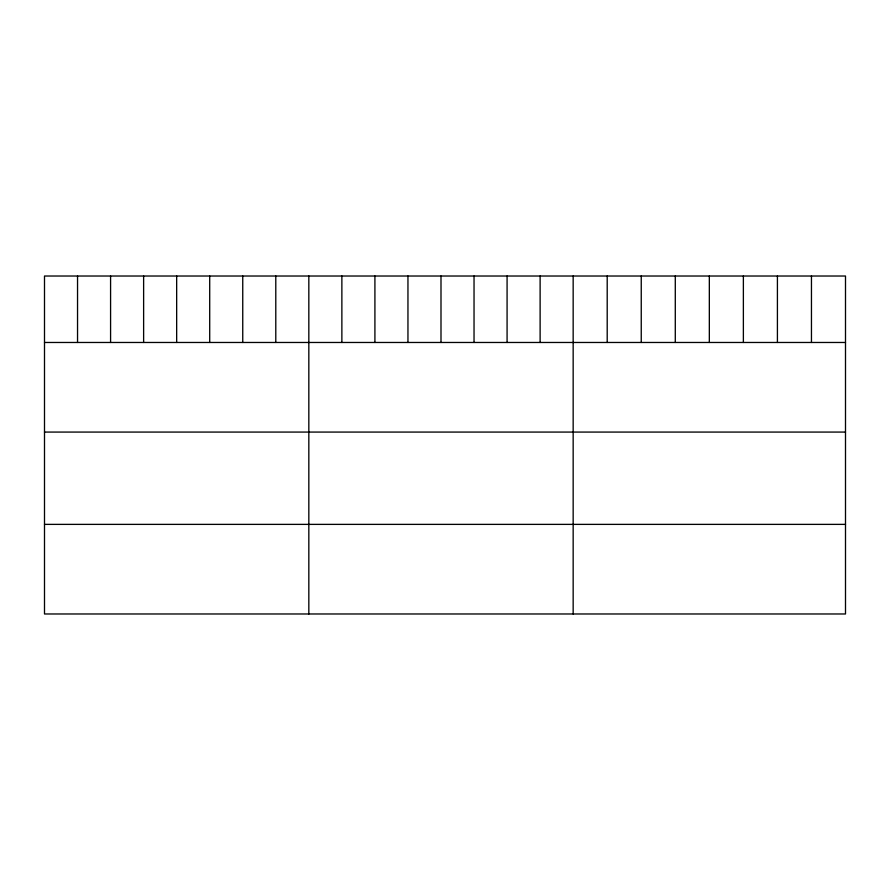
<?xml version="1.0" encoding="UTF-8"?>
<svg xmlns="http://www.w3.org/2000/svg" width="890" height="890" viewBox="0 0 890 890"><rect width="100%" height="100%" fill="white"/><g stroke="black" fill="none" stroke-linecap="round" stroke-linejoin="round"><path stroke-width="1.33" d="M845.5 342.472L845.5 613.978L44.5 613.978L44.5 276.022L845.5 276.022L845.5 342.472L44.5 342.472M44.5 432.073L845.5 432.073M44.5 524.377L845.5 524.377M811.457 276.022L811.457 342.472M777.415 276.022L777.415 342.472M743.373 276.022L743.373 342.472M709.33 276.022L709.33 342.472M675.288 276.022L675.288 342.472M641.245 276.022L641.245 342.472M607.202 276.022L607.202 342.472M573.16 276.022L573.16 613.978M540.119 276.022L540.119 342.472M507.078 276.022L507.078 342.472M474.036 276.022L474.036 342.472M440.995 276.022L440.995 342.472M407.954 276.022L407.954 342.472M374.913 276.022L374.913 342.472M341.871 276.022L341.871 342.472M308.83 276.022L308.83 613.978M275.789 276.022L275.789 342.472M242.748 276.022L242.748 342.472M209.706 276.022L209.706 342.472M176.665 276.022L176.665 342.472M143.624 276.022L143.624 342.472M110.583 276.022L110.583 342.472M77.541 276.022L77.541 342.472"/></g></svg>
